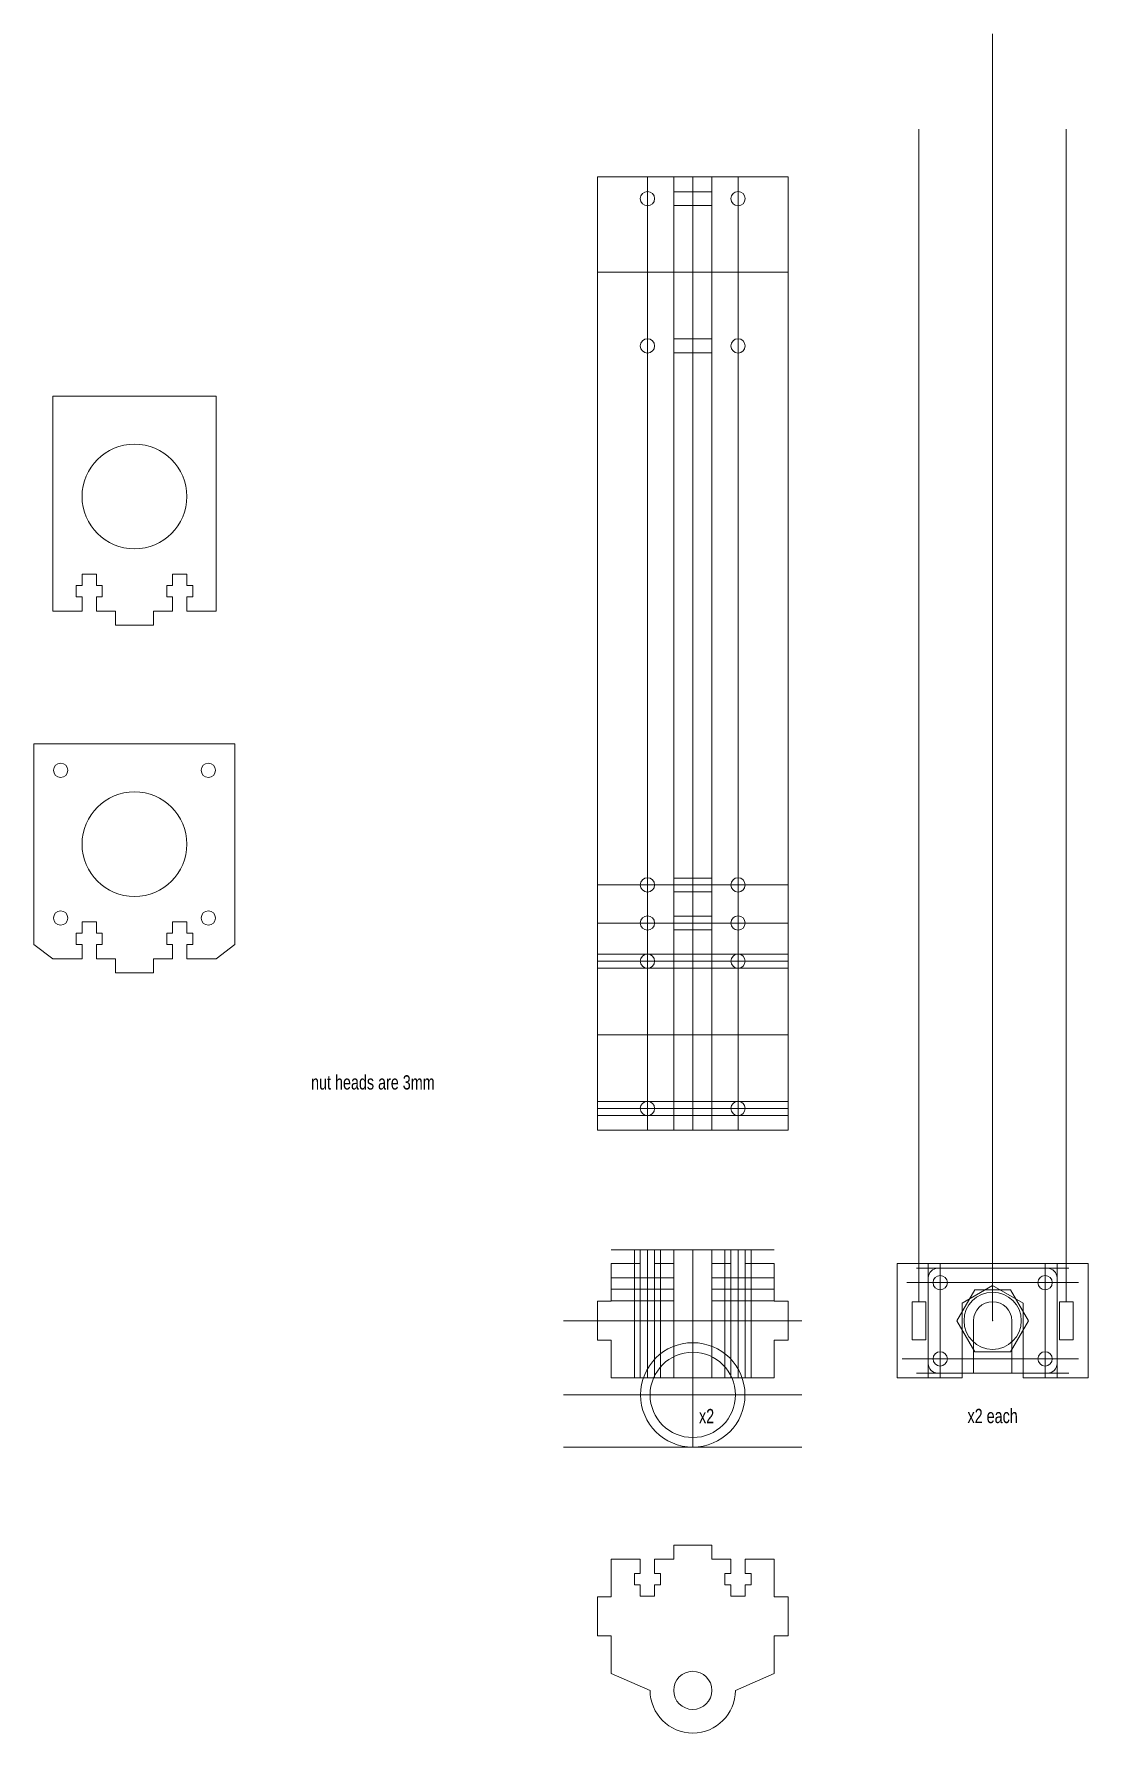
# Model space of a CAD drawing. Header units: millimetres. Extents: x -121 to 100, y -87 to 270.
import ezdxf

# ---------------------------------------------------------------- set-up
doc = ezdxf.new("R2010")
doc.units = ezdxf.units.MM
for name, color, linetype, lineweight, true_color in [('cross_bearing', 7, 'CONTINUOUS', 0, 0x000000), ('l1_cuts', 7, 'CONTINUOUS', 0, 0x000000), ('l2_cuts', 7, 'CONTINUOUS', 0, 0x000000), ('motor_mount', 7, 'CONTINUOUS', 0, 0x000000), ('outlines', 5, 'CONTINUOUS', 0, 0x0000ff), ('s2_cuts', 7, 'CONTINUOUS', 0, 0x000000), ('side', 7, 'CONTINUOUS', 0, 0x000000), ('track', 7, 'CONTINUOUS', 0, 0x000000)]:
    doc.layers.add(name, color=color, linetype=linetype, lineweight=lineweight, true_color=true_color)
doc.styles.get("Standard").update_dxf_attribs({"font": 'txt', "width": 0.75})

msp = doc.modelspace()

# ---------------------------------------------------------------- linework, layer by layer
at = {"layer": 'cross_bearing'}
for p, q in [((-117.1, 148.87), (-117.1, 194.03)), ((-117.1, 194.03), (-82.9, 194.03)), ((-82.9, 148.87), (-82.9, 194.03)), ((-112.25, 151.87), (-112.25, 154.27)), ((-112.25, 154.27), (-111, 154.27)), ((-111, 154.27), (-111, 156.67)), ((-111, 156.67), (-108, 156.67)), ((-108, 156.67), (-108, 154.27)), ((-108, 154.27), (-106.75, 154.27)), ((-106.75, 154.27), (-106.75, 151.87)), ((-93.25, 151.87), (-93.25, 154.27)), ((-93.25, 154.27), (-92, 154.27)), ((-92, 154.27), (-92, 156.67)), ((-92, 156.67), (-89, 156.67)), ((-89, 156.67), (-89, 154.27)), ((-89, 154.27), (-87.75, 154.27)), ((-87.75, 154.27), (-87.75, 151.87)), ((-111, 151.87), (-112.25, 151.87)), ((-111, 148.87), (-111, 151.87)), ((-106.75, 151.87), (-108, 151.87)), ((-108, 151.87), (-108, 148.87)), ((-92, 151.87), (-93.25, 151.87)), ((-92, 148.87), (-92, 151.87)), ((-87.75, 151.87), (-89, 151.87)), ((-89, 151.87), (-89, 148.87)), ((-117.1, 148.87), (-111, 148.87)), ((-108, 148.87), (-104, 148.87)), ((-104, 148.87), (-104, 145.97)), ((-96, 145.97), (-96, 148.87)), ((-96, 148.87), (-92, 148.87)), ((-89, 148.87), (-82.9, 148.87)), ((-104, 145.97), (-96, 145.97))]:
    msp.add_line(p, q, dxfattribs=at)
msp.add_circle((-100, 172.95), 11, dxfattribs=at)
at = {"layer": 'l1_cuts'}
for p, q in [((60, -12), (60, 12)), ((60, 12), (100, 12)), ((100, -12), (100, 12)), ((80, 7.3901), (73.6, 3.695)), ((86.4, 3.695), (80, 7.3901)), ((73.6, 3.695), (73.6, -12)), ((86.4, -12), (86.4, 3.695)), ((73.6, -12), (60, -12)), ((100, -12), (86.4, -12))]:
    msp.add_line(p, q, dxfattribs=at)
for points in [[(66, -4), (66, 4), (63.1, 4), (63.1, -4)], [(94, -4), (94, 4), (96.9, 4), (96.9, -4)]]:
    msp.add_lwpolyline(points, close=True, dxfattribs=at)
for centre in [(69, 8), (91, 8), (69, -8), (91, -8)]:
    msp.add_circle(centre, 1.5, dxfattribs=at)
at = {"layer": 'l2_cuts'}
for p, q in [((68.5, 11), (91.5, 11)), ((66.5, -9), (66.5, 9)), ((93.5, 9), (93.5, -9)), ((76, 0), (76, -11)), ((84, 0), (84, -11)), ((76, -11), (68.5, -11)), ((91.5, -11), (84, -11))]:
    msp.add_line(p, q, dxfattribs=at)
for centre in [(69, 8), (91, 8), (69, -8), (91, -8)]:
    msp.add_circle(centre, 1.5, dxfattribs=at)
for centre, radius, start, end in [((68.5, 9), 2, 90, 180), ((91.5, 9), 2, 0, 90), ((80, 0), 4, 0, 180), ((68.5, -9), 2, 180, 270), ((91.5, -9), 2, 270, 0)]:
    msp.add_arc(centre, radius, start, end, dxfattribs=at)
at = {"layer": 'motor_mount'}
for p, q in [((-121.08, 78.92), (-121.08, 121.08)), ((-121.08, 121.08), (-78.92, 121.08)), ((-78.92, 78.92), (-78.92, 121.08)), ((-111, 81.32), (-111, 83.72)), ((-111, 83.72), (-108, 83.72)), ((-108, 83.72), (-108, 81.32)), ((-92, 81.32), (-92, 83.72)), ((-92, 83.72), (-89, 83.72)), ((-89, 83.72), (-89, 81.32)), ((-121.08, 78.92), (-117.1, 75.92)), ((-112.25, 78.92), (-112.25, 81.32)), ((-112.25, 81.32), (-111, 81.32)), ((-111, 78.92), (-112.25, 78.92)), ((-111, 75.92), (-111, 78.92)), ((-108, 81.32), (-106.75, 81.32)), ((-106.75, 78.92), (-108, 78.92)), ((-108, 78.92), (-108, 75.92)), ((-106.75, 81.32), (-106.75, 78.92)), ((-93.25, 78.92), (-93.25, 81.32)), ((-93.25, 81.32), (-92, 81.32)), ((-92, 78.92), (-93.25, 78.92)), ((-92, 75.92), (-92, 78.92)), ((-89, 81.32), (-87.75, 81.32)), ((-87.75, 78.92), (-89, 78.92)), ((-89, 78.92), (-89, 75.92)), ((-87.75, 81.32), (-87.75, 78.92)), ((-82.9, 75.92), (-78.92, 78.92)), ((-117.1, 75.92), (-111, 75.92)), ((-108, 75.92), (-104, 75.92)), ((-104, 75.92), (-104, 73.02)), ((-96, 73.02), (-96, 75.92)), ((-96, 75.92), (-92, 75.92)), ((-89, 75.92), (-82.9, 75.92)), ((-104, 73.02), (-96, 73.02))]:
    msp.add_line(p, q, dxfattribs=at)
for centre, radius in [((-115.495, 115.495), 1.5), ((-84.505, 115.495), 1.5), ((-100, 100), 11), ((-115.495, 84.505), 1.5), ((-84.505, 84.505), 1.5)]:
    msp.add_circle(centre, radius, dxfattribs=at)
at = {"layer": 'outlines'}
for p, q in [((80, 0), (80, 270)), ((64.55, 4), (64.55, 250)), ((95.45, 4), (95.45, 250)), ((-2.9, 240), (37.1, 240)), ((-2.9, 40), (-2.9, 240)), ((7.6, 40), (7.6, 240)), ((13.1, 40), (13.1, 240)), ((17.1, 240), (17.1, 40)), ((21.1, 40), (21.1, 240)), ((26.6, 40), (26.6, 240)), ((37.1, 40), (37.1, 240)), ((-2.9, 220), (37.1, 220)), ((-2.9, 91.45), (37.1, 91.45)), ((-2.9, 83.45), (37.1, 83.45)), ((-2.9, 76.9), (37.1, 76.9)), ((-2.9, 75.45), (37.1, 75.45)), ((-2.9, 74), (37.1, 74)), ((-2.9, 60), (37.1, 60)), ((-2.9, 46), (37.1, 46)), ((-2.9, 44.55), (37.1, 44.55)), ((-2.9, 43.1), (37.1, 43.1)), ((-2.9, 40), (37.1, 40)), ((0, 14.9), (34.2, 14.9)), ((4.85, 14.9), (4.85, -12)), ((6.1, 14.9), (6.1, -12)), ((7.6, 14.9), (7.6, -12)), ((9.1, 14.9), (9.1, -12)), ((10.35, 14.9), (10.35, -12)), ((13.1, 14.9), (13.1, -12)), ((17.1, 14.9), (17.1, -26.5052)), ((21.1, 14.9), (21.1, -12)), ((23.85, 14.9), (23.85, -12)), ((25.1, 14.9), (25.1, -12)), ((26.6, 14.9), (26.6, -12)), ((28.1, 14.9), (28.1, -12)), ((29.35, 14.9), (29.35, -12)), ((64, 11), (96, 11)), ((66.5, -12), (66.5, 12)), ((69, 12), (69, -12)), ((91, 12), (91, -12)), ((93.5, 12), (93.5, -12)), ((0, 9), (13.1, 9)), ((21.1, 9), (34.2, 9)), ((98, 8), (62, 8)), ((0, 6.6), (13.1, 6.6)), ((0, 4.2), (13.1, 4.2)), ((21.1, 6.6), (34.2, 6.6)), ((21.1, 4.2), (34.2, 4.2)), ((-10, 0), (40, 0)), ((61, -8), (98, -8)), ((96, -11), (64, -11)), ((-10, -15.5552), (40, -15.5552)), ((-10, -26.5052), (40, -26.5052))]:
    msp.add_line(p, q, dxfattribs=at)
msp.add_lwpolyline([(76.2472, 6.5), (83.7528, 6.5), (87.5056, 0), (83.7528, -6.5), (76.2472, -6.5), (72.4944, 0)], close=True, dxfattribs=at)
for centre, radius in [((80, 0), 6), ((17.1, -15.5552), 10.95), ((17.1, -15.5552), 8.95)]:
    msp.add_circle(centre, radius, dxfattribs=at)
msp.add_point((80, 0), dxfattribs=at)
at = {"layer": 's2_cuts'}
for p, q in [((13.1, -50), (13.1, -47.1)), ((13.1, -47.1), (21.1, -47.1)), ((21.1, -47.1), (21.1, -50)), ((0, -57.9), (0, -50)), ((0, -50), (6.1, -50)), ((6.1, -53), (4.85, -53)), ((4.85, -53), (4.85, -55.4)), ((6.1, -50), (6.1, -53)), ((9.1, -53), (9.1, -50)), ((9.1, -50), (13.1, -50)), ((10.35, -53), (9.1, -53)), ((10.35, -55.4), (10.35, -53)), ((21.1, -50), (25.1, -50)), ((25.1, -53), (23.85, -53)), ((23.85, -53), (23.85, -55.4)), ((25.1, -50), (25.1, -53)), ((28.1, -53), (28.1, -50)), ((28.1, -50), (34.2, -50)), ((29.35, -53), (28.1, -53)), ((29.35, -55.4), (29.35, -53)), ((34.2, -57.9), (34.2, -50)), ((4.85, -55.4), (6.1, -55.4)), ((6.1, -55.4), (6.1, -57.8)), ((9.1, -57.8), (9.1, -55.4)), ((9.1, -55.4), (10.35, -55.4)), ((23.85, -55.4), (25.1, -55.4)), ((25.1, -55.4), (25.1, -57.8)), ((28.1, -57.8), (28.1, -55.4)), ((28.1, -55.4), (29.35, -55.4)), ((-2.9, -57.9), (0, -57.9)), ((-2.9, -57.9), (-2.9, -66.1)), ((6.1, -57.8), (9.1, -57.8)), ((25.1, -57.8), (28.1, -57.8)), ((37.1, -57.9), (34.2, -57.9)), ((37.1, -57.9), (37.1, -66.1)), ((-2.9, -66.1), (0, -66.1)), ((0, -66.1), (0, -74)), ((37.1, -66.1), (34.2, -66.1)), ((34.2, -66.1), (34.2, -74)), ((0, -74), (8.15, -77.5552)), ((34.2, -74), (26.05, -77.5552))]:
    msp.add_line(p, q, dxfattribs=at)
msp.add_circle((17.1, -77.5552), 4, dxfattribs=at)
msp.add_arc((17.1, -77.5552), 8.95, 180, 0, dxfattribs=at)
at = {"layer": 'side'}
for p, q in [((13.1, 12), (13.1, 14.9)), ((13.1, 14.9), (21.1, 14.9)), ((21.1, 14.9), (21.1, 12)), ((0, 4.1), (0, 12)), ((0, 12), (6.1, 12)), ((6.1, 12), (6.1, 9)), ((9.1, 9), (9.1, 12)), ((9.1, 12), (13.1, 12)), ((21.1, 12), (25.1, 12)), ((25.1, 12), (25.1, 9)), ((28.1, 9), (28.1, 12)), ((28.1, 12), (34.2, 12)), ((34.2, 4.1), (34.2, 12)), ((6.1, 9), (4.85, 9)), ((4.85, 9), (4.85, 6.6)), ((10.35, 9), (9.1, 9)), ((10.35, 6.6), (10.35, 9)), ((25.1, 9), (23.85, 9)), ((23.85, 9), (23.85, 6.6)), ((29.35, 9), (28.1, 9)), ((29.35, 6.6), (29.35, 9)), ((-2.9, 4.1), (0, 4.1)), ((-2.9, 4.1), (-2.9, -4.1)), ((4.85, 6.6), (6.1, 6.6)), ((6.1, 6.6), (6.1, 4.2)), ((6.1, 4.2), (9.1, 4.2)), ((9.1, 4.2), (9.1, 6.6)), ((9.1, 6.6), (10.35, 6.6)), ((23.85, 6.6), (25.1, 6.6)), ((25.1, 6.6), (25.1, 4.2)), ((25.1, 4.2), (28.1, 4.2)), ((28.1, 4.2), (28.1, 6.6)), ((28.1, 6.6), (29.35, 6.6)), ((37.1, 4.1), (34.2, 4.1)), ((37.1, 4.1), (37.1, -4.1)), ((-2.9, -4.1), (0, -4.1)), ((0, -4.1), (0, -12)), ((37.1, -4.1), (34.2, -4.1)), ((34.2, -4.1), (34.2, -12)), ((34.2, -12), (0, -12))]:
    msp.add_line(p, q, dxfattribs=at)
at = {"layer": 'track'}
for p, q in [((-2.9, 240), (37.1, 240)), ((-2.9, 40), (-2.9, 240)), ((37.1, 240), (37.1, 40)), ((21.1, 236.9), (13.1, 236.9)), ((13.1, 236.9), (13.1, 234)), ((21.1, 234), (21.1, 236.9)), ((13.1, 234), (21.1, 234)), ((21.1, 206), (13.1, 206)), ((13.1, 206), (13.1, 203.1)), ((21.1, 203.1), (21.1, 206)), ((13.1, 203.1), (21.1, 203.1)), ((13.1, 92.9), (21.1, 92.9)), ((13.1, 90), (13.1, 92.9)), ((21.1, 92.9), (21.1, 90)), ((21.1, 90), (13.1, 90)), ((13.1, 84.9), (21.1, 84.9)), ((13.1, 82), (13.1, 84.9)), ((21.1, 82), (13.1, 82)), ((21.1, 84.9), (21.1, 82)), ((13.1, 76.9), (21.1, 76.9)), ((13.1, 74), (13.1, 76.9)), ((21.1, 76.9), (21.1, 74)), ((21.1, 74), (13.1, 74)), ((13.1, 46), (21.1, 46)), ((13.1, 43.1), (13.1, 46)), ((21.1, 43.1), (13.1, 43.1)), ((21.1, 46), (21.1, 43.1)), ((37.1, 40), (-2.9, 40))]:
    msp.add_line(p, q, dxfattribs=at)
for centre in [(7.6, 235.45), (26.6, 235.45), (7.6, 204.55), (26.6, 204.55), (7.6, 91.45), (26.6, 91.45), (7.6, 83.45), (26.6, 83.45), (7.6, 75.45), (26.6, 75.45), (7.6, 44.55), (26.6, 44.55)]:
    msp.add_circle(centre, 1.5, dxfattribs=at)

# ---------------------------------------------------------------- texts
at = {"layer": 'motor_mount', "char_height": 3, "width": 100, "attachment_point": 5}
for s, insert in [('nut\\~heads\\~are\\~3mm', (-50, 50)), ('x2', (20, -20)), ('x2\\~each', (80, -20))]:
    msp.add_mtext(s, dxfattribs=dict(at, insert=insert))

doc.saveas('drawing.dxf')
